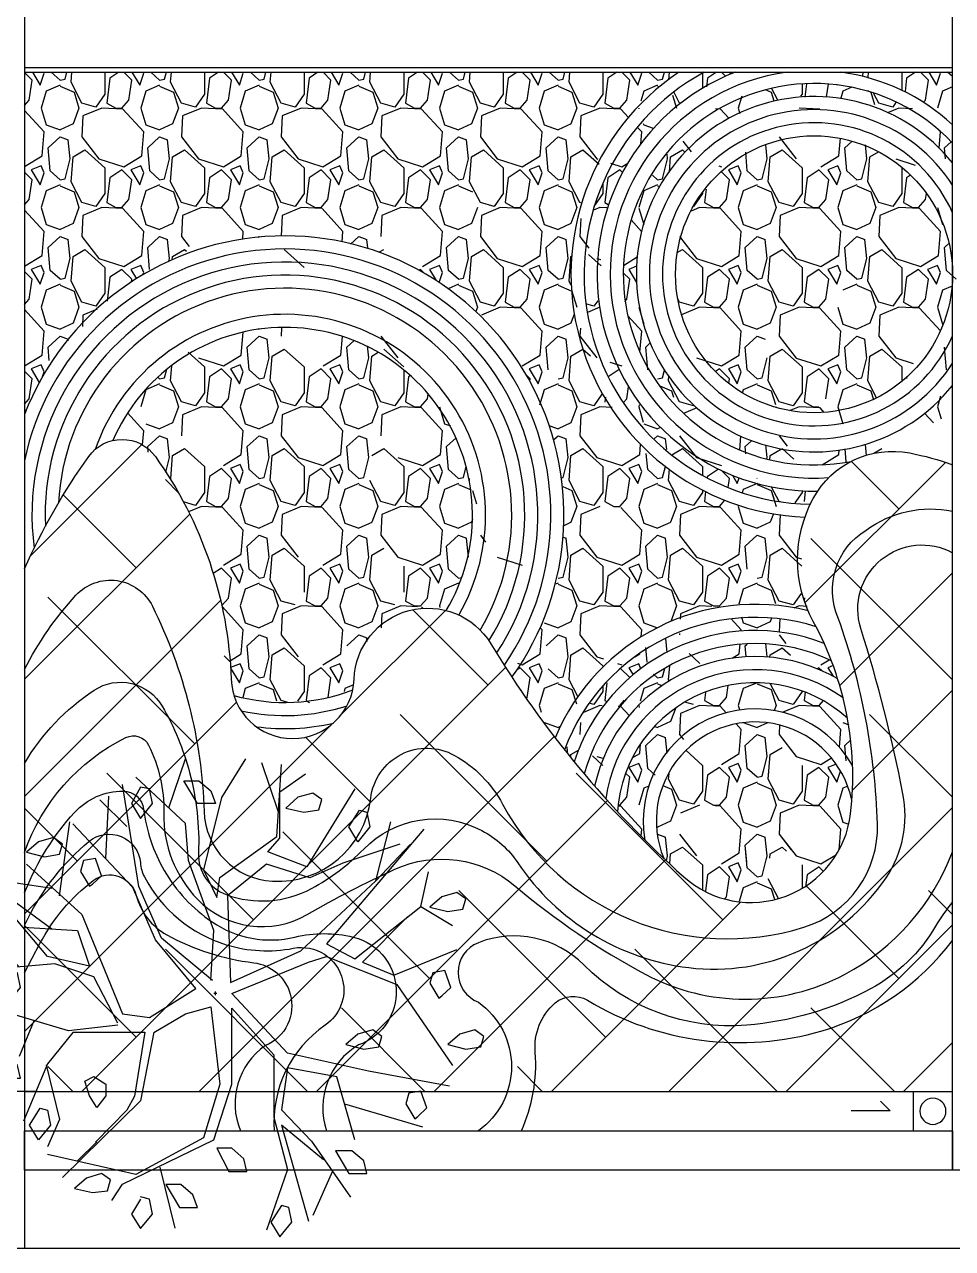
# Model space of a CAD drawing. Header units: millimetres. Extents: x -12551121 to 353735, y 112272 to 285506.
# Drawn here: x 92392 to 95942, y 127251 to 131934 of the extents above; entities that cross this region are included whole.
import ezdxf

# ---------------------------------------------------------------- set-up
doc = ezdxf.new("R2010")
doc.units = ezdxf.units.MM
doc.header["$MEASUREMENT"] = 0
for name, color, linetype in [('+AT9 - Trees', 3, 'Continuous'), ('+AT9-HATCH', 8, 'Continuous'), ('+AT9_Hardscape', 1, 'Continuous'), ('AM-LOW WALL', 2, 'Continuous'), ('AM-SCUPPERDRAIN', 2, 'Continuous'), ('SHEARWALL L9-L28', 4, 'Continuous')]:
    doc.layers.add(name, color=color, linetype=linetype)
pattern_1 = [(138.0127875, (4877885.767554122, 2849010.614566534), (-3428.999999787269, 3048.000000239369), [51.25821599999999, -5074.57254593475]), (94.96974100000003, (4877847.667554122, 2849044.904566534), (381.0000217046887, -4571.999998191078), [87.96070799999997, -8708.107334028597]), (42.51044710000001, (4877840.047554122, 2849132.534566534), (-4190.999998536892, -3810.000001609127), [62.02222800000001, -6140.208419115]), (177.273689, (4877744.797554122, 2849281.124566534), (7619.999999959972, -381.0000007979535), [80.10067799999999, -7929.965613860701]), (202.8336541800001, (4877664.787554122, 2849284.934566534), (4571.999999933318, 1905.000000159514), [78.5450549999999, -7775.971161801595]), (267.273689, (4877592.397554122, 2849254.454566534), (381.0000007979538, 7619.999999959972), [80.10067799999999, -7929.965613860701]), (307.69424047, (4877588.587554122, 2849174.444566534), (-3810.000000285059, 4952.999999780383), [105.929049, -10486.96729713705]), (342.25532837, (4877653.357554122, 2849090.624566534), (8381.999999771828, -2667.000000716895), [100.007928, -9900.78849028575]), (31.42956561999999, (4877748.607554122, 2849060.144566534), (4952.999999733905, 3048.000000432467), [80.37195, -7956.8318548068]), (85.23635830000003, (4877817.187554122, 2849102.054566534), (-381.0000006583865, -4190.999999939927), [91.756992, -4496.0905425]), (132.3974378, (4877824.807554122, 2849193.494566534), (-4191.000000159597, 4571.999999853699), [118.6616879999999, -11747.51587682654]), (48.81407483000002, (4877740.987554122, 2848903.934566534), (2286.000000185877, 2666.999999840026), [40.50068100000002, -4009.584873651603]), (81.46923440000003, (4877767.657554122, 2848934.414566534), (-761.9999991355988, -4953.000000133447), [77.05229699999991, -7628.195849555995]), (134.9999999999999, (4877779.087554122, 2849010.614566534), (-381.0000000000359, 5.062616992290714e-13), [53.881401, -484.9339662642]), (113.19859051, (4877824.807554122, 2849037.284566534), (761.9999998664001, -1905.000000051914), [29.01619799999998, -2872.593355334098]), (201.8014094899999, (4877813.377554122, 2849063.954566534), (1142.999999973432, 381.0000000797221), [41.034843, -2010.7129485]), (300.96375653, (4877775.277554122, 2849048.714566533), (761.9999999581686, -1143.000000027958), [66.64794899999993, -2154.944722936497]), (71.56505118000003, (4877809.567554122, 2848991.564566534), (-380.9999999600627, -762.0000000198875), [48.193071, -1156.6347175242]), (286.389540334, (4877813.377554122, 2849284.934566534), (1143.000000000034, -3810.000000000021), [67.51320000000001, -6683.82400088085]), (340.34617594, (4877832.427554122, 2849220.164566534), (-4190.999999950562, 1524.0000001394), [56.639841, -5607.33235173]), (203.1985905099998, (4877885.767554122, 2848991.564566534), (1905.000000053294, 761.9999998669872), [58.032015, -2843.5775383341]), (253.6104596699999, (4877832.427554122, 2848968.704566534), (1142.999999733436, 3810.00000007984), [67.5132, -6683.824000880999]), (249.44395478, (4877577.157554122, 2849284.934566534), (762.0000000000325, 1904.99999999998), [65.10528000000002, -3190.160146965901]), (204.7751405999998, (4877554.297554122, 2849223.974566534), (4190.99999896909, 1905.000002267536), [54.550818, -5400.539007107999]), (336.80140949, (4877504.767554122, 2848987.754566534), (1905.000000047896, -761.9999998803457), [58.032015, -2843.5775383341]), (287.35402464, (4877558.107554122, 2848964.894566534), (-1524.000000319867, 4952.999999901449), [63.86741099999996, -6322.856397029994]), (339.44395478, (4877504.767554122, 2849174.444566534), (-1904.999999994694, 762.0000000132691), [32.55263999999996, -3222.712786965898]), (11.30993247399999, (4877504.767554122, 2849010.614566534), (1524.000000000055, 381.0000000000601), [19.42719000000001, -1923.299244678901]), (75.96375653199998, (4877523.817554122, 2849014.424566534), (-380.9999999999806, -1142.999999999927), [78.54505499999999, -1492.35818836035]), (96.00900595999998, (4877542.867554122, 2849090.624566534), (381.0000001994029, -3809.999999979806), [72.79005, -7206.20472950055]), (213.69006753, (4877740.987554122, 2849048.714566533), (761.9999999735545, 381.0000000529457), [54.94858199999999, -1318.766453952]), (263.15722659, (4877695.267554122, 2849018.234566534), (-761.9999996609106, -6477.000000039854), [95.93351399999999, -9497.40135975465]), (330.9453958999999, (4877683.837554122, 2848922.984566533), (-2666.999999976037, 1524.000000041954), [39.226236, -3883.4088477165]), (360, (4877718.127554122, 2848903.934566534), (381.0000000000001, 380.9999999999999), [22.86, -358.14]), (30.25643716, (4877554.297554122, 2849098.244566534), (-2667.00000010647, -1523.999999813575), [52.930044, -5240.09111598]), (318.0127875, (4877600.017554122, 2849124.914566534), (3428.999999776531, -3048.000000251301), [102.5164319999999, -5023.314329934745]), (270, (4877676.217554122, 2849056.334566534), (380.9999999999999, -381.0000000000001), [99.06, -281.94]), (235.3048465, (4877676.217554122, 2848957.274566534), (-2666.999997938187, -3810.000001443229), [60.24143400000006, -5963.897508621005]), (164.0546041, (4877641.927554122, 2848907.744566534), (-1524.000000006712, 380.9999999733822), [55.474362, -2718.2475058158]), (117.6459753599999, (4877588.587554122, 2848922.984566533), (-3809.999999494606, 7239.000000266007), [90.32176499999998, -8941.869663440699]), (85.42607874000001, (4877546.677554122, 2849002.994566534), (380.9999999999216, 4952.999999999826), [95.55441899999998, -9459.876968435996])]
pattern_2 = [(138.0127875, (4877885.767554122, 2849010.614566534), (-3428.999999787269, 3048.000000239369), [51.25821599999999, -5074.57254593475]), (94.96974100000003, (4877847.667554122, 2849044.904566533), (381.0000217046887, -4571.999998191078), [87.96070799999997, -8708.107334028597]), (42.51044710000001, (4877840.047554122, 2849132.534566534), (-4190.999998536892, -3810.000001609127), [62.02222800000001, -6140.208419115]), (177.273689, (4877744.797554122, 2849281.124566534), (7619.999999959972, -381.0000007979535), [80.10067799999999, -7929.965613860701]), (202.8336541800001, (4877664.787554122, 2849284.934566534), (4571.999999933318, 1905.000000159514), [78.5450549999999, -7775.971161801595]), (267.273689, (4877592.397554122, 2849254.454566534), (381.0000007979538, 7619.999999959972), [80.10067799999999, -7929.965613860701]), (307.69424047, (4877588.587554122, 2849174.444566534), (-3810.000000285058, 4952.999999780383), [105.929049, -10486.96729713705]), (342.25532837, (4877653.357554122, 2849090.624566534), (8381.999999771828, -2667.000000716895), [100.007928, -9900.78849028575]), (31.42956561999999, (4877748.607554122, 2849060.144566534), (4952.999999733905, 3048.000000432467), [80.37195, -7956.8318548068]), (85.23635830000003, (4877817.187554122, 2849102.054566534), (-381.0000006583865, -4190.999999939926), [91.756992, -4496.0905425]), (132.3974378, (4877824.807554122, 2849193.494566534), (-4191.000000159597, 4571.999999853699), [118.6616879999999, -11747.51587682654]), (48.81407483000002, (4877740.987554122, 2848903.934566534), (2286.000000185877, 2666.999999840026), [40.50068100000002, -4009.584873651603]), (81.46923440000003, (4877767.657554122, 2848934.414566534), (-761.9999991355987, -4953.000000133446), [77.05229699999991, -7628.195849555995]), (134.9999999999999, (4877779.087554122, 2849010.614566534), (-381.0000000000359, 5.062616992290714e-13), [53.881401, -484.9339662642]), (113.19859051, (4877824.807554122, 2849037.284566534), (761.9999998664001, -1905.000000051914), [29.01619799999998, -2872.593355334098]), (201.8014094899999, (4877813.377554122, 2849063.954566534), (1142.999999973433, 381.0000000797221), [41.034843, -2010.7129485]), (300.96375653, (4877775.277554122, 2849048.714566533), (761.9999999581686, -1143.000000027958), [66.64794899999993, -2154.944722936497]), (71.56505118000003, (4877809.567554122, 2848991.564566534), (-380.9999999600627, -762.0000000198875), [48.193071, -1156.6347175242]), (286.389540334, (4877813.377554122, 2849284.934566534), (1143.000000000034, -3810.000000000021), [67.51320000000001, -6683.82400088085]), (340.34617594, (4877832.427554122, 2849220.164566534), (-4190.999999950562, 1524.000000139399), [56.639841, -5607.33235173]), (203.1985905099998, (4877885.767554122, 2848991.564566534), (1905.000000053294, 761.9999998669872), [58.032015, -2843.5775383341]), (253.6104596699999, (4877832.427554122, 2848968.704566534), (1142.999999733436, 3810.00000007984), [67.5132, -6683.824000880999]), (249.44395478, (4877577.157554122, 2849284.934566534), (762.0000000000326, 1904.999999999981), [65.10528000000002, -3190.160146965901]), (204.7751405999998, (4877554.297554122, 2849223.974566534), (4190.999998969089, 1905.000002267535), [54.550818, -5400.539007107999]), (336.80140949, (4877504.767554122, 2848987.754566534), (1905.000000047896, -761.9999998803457), [58.032015, -2843.5775383341]), (287.35402464, (4877558.107554122, 2848964.894566534), (-1524.000000319867, 4952.999999901448), [63.86741099999996, -6322.856397029994]), (339.44395478, (4877504.767554122, 2849174.444566534), (-1904.999999994694, 762.0000000132691), [32.55263999999996, -3222.712786965898]), (11.30993247399999, (4877504.767554122, 2849010.614566534), (1524.000000000055, 381.0000000000601), [19.42719000000001, -1923.299244678901]), (75.96375653199998, (4877523.817554122, 2849014.424566534), (-380.9999999999806, -1142.999999999927), [78.54505499999999, -1492.35818836035]), (96.00900595999998, (4877542.867554122, 2849090.624566534), (381.0000001994028, -3809.999999979806), [72.79005, -7206.20472950055]), (213.69006753, (4877740.987554122, 2849048.714566533), (761.9999999735545, 381.0000000529457), [54.94858199999999, -1318.766453952]), (263.15722659, (4877695.267554122, 2849018.234566534), (-761.9999996609107, -6477.000000039855), [95.93351399999999, -9497.40135975465]), (330.9453958999999, (4877683.837554122, 2848922.984566533), (-2666.999999976037, 1524.000000041954), [39.226236, -3883.4088477165]), (360, (4877718.127554122, 2848903.934566534), (381.0000000000001, 380.9999999999999), [22.86, -358.14]), (30.25643716, (4877554.297554122, 2849098.244566534), (-2667.00000010647, -1523.999999813575), [52.930044, -5240.09111598]), (318.0127875, (4877600.017554122, 2849124.914566534), (3428.999999776531, -3048.000000251301), [102.5164319999999, -5023.314329934745]), (270, (4877676.217554122, 2849056.334566534), (380.9999999999999, -381.0000000000001), [99.06, -281.94]), (235.3048465, (4877676.217554122, 2848957.274566534), (-2666.999997938187, -3810.000001443229), [60.24143400000006, -5963.897508621005]), (164.0546041, (4877641.927554122, 2848907.744566534), (-1524.000000006712, 380.9999999733822), [55.474362, -2718.2475058158]), (117.6459753599999, (4877588.587554122, 2848922.984566533), (-3809.999999494606, 7239.000000266007), [90.32176499999998, -8941.869663440699]), (85.42607874000001, (4877546.677554122, 2849002.994566534), (380.9999999999217, 4952.999999999827), [95.55441899999998, -9459.876968435996])]

# ---------------------------------------------------------------- blocks, each defined once
blk = doc.blocks.new('FT_1')
at = {"color": 0}
blk.add_lwpolyline([(-75, -75), (-75, 74.9999999999709), (75, 74.99999999997817), (75, -75.00000000002183)], close=True, dxfattribs=at)
blk.add_circle((0, 0), 50, dxfattribs=at)
blk = doc.blocks.new('T26')
at = {"color": 0, "linetype": 'Continuous'}
for points in [[(-471.4920729197329, 1882.165936251869), (-304.1884341418045, 2376.472141732185)], [(304.188434141688, 2376.472141732185), (60.83768682833761, 1984.829532774704), (-121.6753736567334, 1250.974935407823), (15.20942170696799, 969.6006338267325), (45.62826512125321, 1174.927826872372), (623.5862899905187, 1589.38456839048), (669.2145551117137, 2319.436810330619)], [(638.7957116976613, 1836.537671130645), (471.4920729196747, 2338.448587464474)], [(-30.4188434141688, 129.2800845102029), (-547.5391814551549, 558.9462477353954), (-775.6805070614209, 1083.671296629866), (-942.9841458394076, 2117.911972711736)], [(-45.62826512131141, 133.0824399369885), (-15.2094217070844, 634.9933562708175), (-273.7695907275775, 1346.033821077101), (-304.1884341418045, 1722.467008327469), (-806.0993504755315, 2190.156725820372)], [(654.0051334047457, 2041.864864176314), (912.5653024250641, 2224.377924661312)], [(-1110.287784617394, 1365.045598210956), (-1079.868941203109, 2000.038954481817)], [(1414.476218758966, 2072.283707590468), (927.7747241322068, 1281.393778821977), (593.1674465762917, 1410.673863332224), (532.3297597479541, 1433.487995892865), (654.0051334047457, 1574.17514668341), (654.0051334047457, 2034.260153322757)], [(-897.3558807180962, 1692.048164913314), (-1171.125471445674, 1962.015400214077)], [(-1916.387135092926, 1308.01026680939), (-1353.638531930745, 798.4946396220039), (-942.9841458394076, -209.1295484724542), (-669.2145551118301, -247.1531027401652), (-197.7224821921554, 49.43062054800976), (-608.3768682834925, 539.9344706015399), (-836.5181938897585, 1072.264230349567), (-1444.895062173135, 1718.664652900727)], [(-1581.779857537011, 988.612410960588), (-1475.313905587362, 1737.676430034582)], [(2114.109617284848, 1665.431676925902), (1125.497206324362, 501.9109163338289), (1414.476218758966, 349.8166992629558), (2083.690773870796, 878.344103584197), (2403.088629719568, 688.226332245642)], [(1627.408122658147, 1140.706628031432), (1779.502339729108, 1737.676430034582)], [(1870.758869971498, 1513.337459855058), (1292.800845102349, 1319.417333089688), (958.1935675464338, 1171.12547144563), (517.1203380408697, 1308.01026680939), (121.6753736566752, 988.612410960588), (152.094217070844, 110.2683073763474), (866.9370373039274, 429.6661632251489), (1627.408122658147, 1140.706628031432), (1977.224821921147, 1513.337459855058)], [(-1657.826966072433, 1060.857164069239), (-2022.853087042458, 1117.892495470805)], [(2083.690773870796, 878.344103584197), (2159.737882406218, 1231.963158273968)], [(-1946.805978507036, 669.2145551117865), (-1399.26679705194, 634.9933562708175), (-1277.591423395323, 273.7695907275338), (-1703.455231193628, 372.6308318235824), (-2129.319038992049, 878.344103584197)], [(-1657.826966072433, 650.2027779779019), (-2068.48135216377, 950.588856692877)], [(1946.805978507036, 775.6805070613627), (1490.523327294388, 315.5955004220159), (1809.92118314316, 182.5130604850274), (2448.716894840822, 444.8755849322624)], [(-1992.434243628348, 266.1648798740061), (-2266.203834355809, 520.9226934676844)], [(2372.6697863054, -942.9841458393639), (1551.361014122725, -790.8899287684908), (730.0522419401677, -608.3768682834489), (167.3036387779866, -3.802355426785653), (942.9841458393494, 315.5955004220159), (1125.497206324362, 372.6308318235824), (1840.340026557446, 87.45417481572076), (2403.088629719568, -733.8545973669243)], [(-988.6124109606026, -304.1884341417317), (-1231.963158273953, 167.3036387779139), (-1627.408122658206, 296.5837232881604), (-2296.622677770036, 239.5483918865939)], [(-15.2094217070844, 0), (0, 0), (0, 19.0117771338555)], [(0, -19.0117771338555), (0, 0), (15.20942170696799, 0)], [(-988.6124109606026, -323.2002112755872), (-1490.523327294504, -380.2355426771537), (-2311.832099477178, -136.8847953638033)], [(-623.5862899905769, -399.2473198110383), (-304.1884341418045, -209.1295484724542), (-45.62826512131141, -136.8847953638033), (45.62826512125321, -923.9723687055084), (-121.6753736567334, -1467.709194733834), (-806.0993504755315, -1840.340026557431), (-1703.455231193628, -1635.012833511762)], [(-1049.45009778894, -2102.702551004666), (-942.9841458394076, -1935.398912226708), (-15.2094217070844, -1486.72097186769), (167.3036387779866, -923.9723687055084), (167.3036387779866, -152.0942170708877), (593.1674465762917, -623.5862899905333), (593.1674465762917, -1258.579646261394), (730.0522419401677, -1787.107050582636), (517.1203380408697, -2403.088629719612)], [(-1840.340026557504, -273.7695907275775), (-1992.434243628348, -642.5980671243888)], [(-775.6805070614209, -399.2473198110383), (-1444.895062173135, -399.2473198110383), (-1703.455231193628, -714.8428202330688), (-1946.805978507036, -1296.603200529105)], [(-623.5862899905769, -395.4449643842672), (-760.4710853543365, -1091.276007483437), (-1551.361014122784, -1870.758869971614)], [(-775.6805070614209, -395.4449643842672), (-714.8428202331415, -395.4449643842672), (-821.3087721826741, -1045.647742362169), (-897.3558807180962, -1186.334893152743), (-1216.753736566869, -1509.535104428331)], [(-1718.66465290077, -726.2498865133675), (-1581.779857537011, -1281.393778822021), (-1703.455231193628, -1558.96572497634)], [(1414.476218758966, -1486.72097186769), (1231.963158273895, -847.9252601700573), (730.0522419401677, -756.6687299275509), (669.2145551117137, -1182.532537725972), (973.4029892535182, -1501.930393574774), (1368.847953637771, -2068.481352163726)], [(-1825.130604850361, -996.2171218141593), (-2098.90019557788, -996.2171218141593)], [(1308.010266809317, -1121.69485089762), (2098.90019557788, -1353.638531930672)], [(1095.078362910193, -1688.245809486587), (669.2145551117137, -1338.429110223587), (942.9841458393494, -2311.832099477106)], [(-1201.544314859784, -1505.732749001545), (-1399.26679705194, -1699.652875766886)], [(-562.7486031621229, -1764.292918022009), (-410.6543860912789, -2384.076852585757)], [(1186.3348931527, -1806.118827716491), (988.6124109604862, -2254.796768075539)], [(-760.4710853543365, -2087.493129297582), (-851.727615596843, -2239.587346368426), (-760.4710853543365, -2387.879208012528), (-638.7957116975449, -2239.587346368426), (-669.2145551118301, -2087.493129297582), (-760.4710853543365, -2064.678996736955)]]:
    blk.add_lwpolyline(points, dxfattribs=at)
for points in [[(0, 1923.991845946366), (-182.5130604850128, 1923.991845946366), (-319.3978558487725, 2155.935526979447), (-167.3036387779284, 2155.935526979447), (-45.62826512131141, 2053.271930456613)], [(-669.2145551118301, 2072.283707590468), (-760.4710853543365, 2091.295484724324), (-851.727615596843, 1923.991845946366), (-760.4710853543365, 1771.897628875522), (-638.7957116975449, 1923.991845946366)], [(988.6124109604862, 2030.457797895971), (836.5181938896421, 1988.631888201489), (714.8428202330833, 1878.363580825127), (897.3558807180962, 1836.537671130645), (1049.45009778894, 1859.351803691272), (1079.868941203051, 1965.817755640848)], [(1444.895062173193, 1536.151592415699), (1353.638531930628, 1688.245809486543), (1460.104483880335, 1855.549448264501), (1536.151592415757, 1836.537671130645), (1566.57043582981, 1688.245809486543)], [(-1642.617544365348, 1577.977502110181), (-1794.711761436192, 1536.151592415699), (-1916.387135092926, 1429.685640466079), (-1733.874074607855, 1384.057375344812), (-1581.779857537011, 1410.673863332224), (-1551.361014122784, 1513.337459855058)], [(-1277.591423395323, 1087.473652056651), (-1247.172579981096, 1106.485429190507), (-1155.916049738531, 1190.137248579485), (-1216.753736566869, 1365.045598210956), (-1338.42911022366, 1346.033821077101), (-1368.847953637713, 1235.76551370071)], [(2448.716894840822, 1022.833609801528), (2296.622677769978, 977.2053446802602), (2174.947304113302, 874.5417481574259), (2357.460364598257, 828.9134830361872), (2509.554581669276, 851.7276155968284), (2539.973425083328, 958.1935675464047)], [(-2342.250942891231, 551.3415368818387), (-2159.737882406334, 551.3415368818387), (-2190.156725820387, 680.6216213920852), (-2311.832099477178, 787.0875733417051), (-2463.926316548022, 787.0875733417051)], [(-2007.643665335316, 205.3271930456685), (-2083.690773870912, 228.141325606266), (-2190.156725820387, 57.03533140156651), (-2098.90019557788, -91.25653024253552), (-1977.224821921205, 57.03533140156651)], [(2387.879208012484, 57.03533140156651), (2327.041521184146, 231.9436810330371), (2205.366147527413, 205.3271930456685), (2174.947304113302, 102.6635965228343), (2266.203834355867, -49.43062054805341), (2296.622677769978, -26.61648798741226)], [(1596.989279244037, -372.6308318236261), (1444.895062173193, -414.4567415181227), (1323.219688516459, -520.922693467699), (1505.732749001472, -566.5509585889668), (1657.826966072316, -543.7368260283256), (1688.245809486602, -437.2708740787493)], [(2479.13573825499, -414.4567415181227), (2357.460364598257, -520.922693467699), (2539.973425083328, -566.5509585889668), (2692.067642154172, -543.7368260283256), (2722.486485568399, -437.2708740787493), (2631.229955325834, -372.6308318236261)], [(-2007.643665335316, -733.8545973669243), (-2129.319038992049, -631.19100084409), (-2296.622677770036, -631.19100084409), (-2159.737882406334, -863.1346818771708), (-1977.224821921205, -863.1346818771708)], [(-1323.219688516518, -893.5535252913251), (-1231.963158273953, -844.1229047432716), (-1110.287784617394, -923.9723687055084), (-1110.287784617394, -1041.845386935427), (-1201.544314859784, -1159.718405165331), (-1277.591423395323, -1041.845386935427)], [(1962.015400214004, -1015.228898948015), (1931.596556799952, -1121.69485089762), (2022.853087042458, -1273.789067968464), (2053.271930456569, -1250.974935407838), (2144.528460699134, -1163.520760592117), (2083.690773870796, -992.4147663873737)], [(-1794.711761436192, -1486.72097186769), (-1885.968291678699, -1338.429110223587), (-1779.50233972905, -1167.323116018859), (-1703.455231193628, -1186.334893152743), (-1673.036387779517, -1338.429110223587)], [(167.3036387779866, -1570.372791256639), (15.20942170696799, -1570.372791256639), (136.8847953637596, -1809.921183143277), (319.3978558488307, -1809.921183143277), (288.9790124346036, -1680.64109863303)], [(1353.638531930628, -1828.932960277132), (1536.151592415757, -1828.932960277132), (1505.732749001472, -1699.652875766886), (1384.057375344739, -1596.989279244051), (1216.753736566927, -1596.989279244051)], [(-1155.916049738531, -1828.932960277132), (-1308.010266809375, -1874.561225398356), (-1429.685640466167, -1981.027177347976), (-1247.172579981096, -2022.853087042458), (-1095.078362910252, -2003.841309908603), (-1064.659519496025, -1893.573002532212)], [(-349.8166992629995, -1939.20126765348), (-501.9109163338435, -1939.20126765348), (-365.0261209701421, -2174.947304113346), (-182.5130604850128, -2174.947304113346), (-228.1413256063825, -2045.6672196031)], [(562.7486031622393, -2323.239165757404), (654.0051334047457, -2471.531027401506), (775.6805070613627, -2323.239165757404), (745.2616636471357, -2174.947304113346), (669.2145551117137, -2152.133171552705)]]:
    blk.add_lwpolyline(points, close=True, dxfattribs=at)

msp = doc.modelspace()

# ---------------------------------------------------------------- hatches: boundary and pattern name
at = {"layer": '+AT9-HATCH'}
h = msp.add_hatch(dxfattribs=at)
h.set_pattern_fill('LINE', color=8, scale=75)
h.set_pattern_definition([(0, (-77530.07611840173, 66999.21764605695), (0, 238.125), [])])
h.paths.add_polyline_path([(95942.21989570426, 133851.464106418), (92392.22133956077, 133851.464106418), (92392.22133956077, 131751.4310300537), (94895.86097777208, 131751.4543571247), (94992.45435363789, 131751.4552571107), (95110.90444850235, 131751.4563607415), (95310.13811296363, 131751.4582170541), (95514.81915036938, 131751.4601241213), (95714.05281483062, 131751.461980434), (95832.50290969509, 131751.4630840647), (95929.0962855609, 131751.4639840507), (95942.2195427297, 131751.4641063235), (95942.2195427297, 133851.464106418)], is_closed=False)
h = msp.add_hatch(dxfattribs=at)
h.set_pattern_fill('GRAVEL', color=252, scale=15, angle=270)
h.set_pattern_definition(pattern_1)
h.paths.add_polyline_path([(94895.8609777721, 131751.4543571247), (92392.22133956077, 131751.4310300537), (92392.22133956077, 130441.3463955952, -1.135218008327905), (94256.86205741199, 129436.9466017157, 0.01800171917500716), (94422.30521602898, 129204.808526725, -0.3720406532598822), (95389.80667086621, 129690.6672737763, -0.1889838867215446), (95377.52316389245, 130049.3939657134, -0.7271296331034477)])
h = msp.add_hatch(dxfattribs=at)
h.set_pattern_fill('GRAVEL', color=252, scale=15, angle=270)
h.set_pattern_definition(pattern_1)
h.paths.add_polyline_path([(94992.45435363786, 131751.4552571107, 0.7710928287941609), (95398.07507742716, 130098.8543850024, -0.01272514987124216), (95409.49344598877, 130121.1259311456, -0.02350326942550984), (95426.3476664966, 130148.8521455905, -0.8364556429919008), (95110.90444850235, 131751.4563607415)])
h = msp.add_hatch(dxfattribs=at)
h.set_pattern_fill('GRAVEL', color=252, scale=15, angle=270)
h.set_pattern_definition(pattern_2)
h.paths.add_polyline_path([(95942.22087013774, 131751.4641063359), (95514.81915036935, 131751.4601241213, -0.1550486151062265), (95942.2208388695, 131550.6295055393)])
h = msp.add_hatch(dxfattribs=at)
h.set_pattern_fill('GRAVEL', color=252, scale=15, angle=270)
h.set_pattern_definition(pattern_1)
h.paths.add_polyline_path([(95554.21353551986, 130262.631698404, -0.09590109369084733), (95680.15991561346, 130299.6019482854, 0.10963694843168), (95942.2195427297, 130476.5799840337), (95942.2195427297, 130552.5354462523, -2.839559736710199), (95942.2195427297, 131404.4053718498), (95942.2195427297, 131480.3608340684, 1.693353343106747), (95554.21353552068, 130262.6316984044)])
h = msp.add_hatch(dxfattribs=at)
h.set_pattern_fill('GRAVEL', color=252, scale=15, angle=270)
h.set_pattern_definition(pattern_2)
h.paths.add_polyline_path([(95942.2198957042, 130978.470409051, 1.000000000000028), (94882.75177190923, 130978.470409051, 0.9999999999999999)])
h = msp.add_hatch(dxfattribs=at)
h.set_pattern_fill('GRAVEL', color=252, scale=15, angle=270)
h.set_pattern_definition(pattern_1)
h.paths.add_polyline_path([(92729.89021364781, 130342.6063405424, -0.3034619545199549), (92892.77461628876, 130281.1442352445, -0.1473952273824799), (93182.75116202098, 129429.1057421926, 0.0670176359360432), (93193.32036810686, 129367.2330472557, 0.1627781191441979), (93647.92535052936, 129388.7821732494, 0.0432613230510742), (93652.86210895775, 129429.1057421926, -0.4800752022190003), (94005.68169565639, 129691.9492467278, 1.065382103481289), (92729.89021364848, 130342.6063405425)])
h = msp.add_hatch(dxfattribs=at)
h.set_pattern_fill('ANSI38', color=62, scale=100)
h.set_pattern_definition([(45, (4874355.908184106, 2835157.776136649), (-224.5064030267288, 224.5064030267288), []), (135, (4874355.908184106, 2835157.776136649), (-673.5192090801864, 224.5064030267289), [793.75, -476.25])])
h.paths.add_polyline_path([(95942.220636298, 130249.520825812, 0.03830883892598395), (95779.09444091472, 130294.6887835425, 0.1691559180754427), (95554.21353551986, 130262.631698404, 0.07647637082957114), (95469.31520116185, 130200.8100524113, 0.04892818412656715), (95426.3476664966, 130148.8521455905, 0.02350326942589908), (95409.49344598877, 130121.1259311456, 0.01272514987279108), (95398.07507742714, 130098.8543850024, 0.02724785762096858), (95377.52316389224, 130049.3939657129, 0.1889838867214648), (95389.8066708662, 129690.6672737763, 0.0228552628014737), (95409.49344598876, 129650.2734367953, -0.004612900885978531), (95420.23728384684, 129630.1293606179, -0.01434001953581693), (95451.23368090321, 129566.2990266355, -0.01452192598732351), (95478.84191138929, 129499.9561875688, -0.01481532248719392), (95502.99054393347, 129430.738469678, -0.01527604518048783), (95523.55244690953, 129358.0009299892, -0.01601189340756216), (95540.29489180713, 129280.5629290182, -0.03697716092227271), (95559.81037240908, 129098.8469792568, -0.02667865513251357), (95557.13470235505, 128966.927564682, -0.01058493371826665), (95552.17665331208, 128914.7806754688, -0.6087947563688798), (94913.81865759478, 128673.6905868219, -0.006574242172387852), (94837.3249444055, 128744.3483134965, -0.006327703313574926), (94765.47873399321, 128814.2334849626, -0.0095597453704447), (94660.3495324349, 128923.2037696404, -0.00420826628126102), (94615.40585138147, 128972.4328267286, -0.004016762417375626), (94573.28607127258, 129020.1210008723, -0.003885478701578883), (94533.27699857426, 129066.8887180717, -0.003790788336684757), (94494.94800605907, 129113.1105923877, -0.003719978604335491), (94458.02052587648, 129159.028957395, -0.003665591242702543), (94422.30521602898, 129204.8085267251, -0.01800171917492305), (94256.86205741196, 129436.9466017157, -0.003403637362542658), (94227.47897578997, 129482.1501582214, -0.003453830841264901), (94198.29448006462, 129528.4249177101, -0.00272790503287448), (94175.69749513714, 129565.2560010522, 0.01094118221872731), (94169.07427441956, 129575.6637962176, 0.04721350058795332), (94135.54852872711, 129616.8709521793, 0.08972906313286706), (94053.53434821693, 129674.7417680823, 0.04518748893067583), (94005.68169565639, 129691.9492467278, 0.4800752022188764), (93652.86210895775, 129429.1057421926, -0.0432613230497396), (93647.92535052936, 129388.7821732494, -0.06913941645606383), (93625.94907754108, 129327.8888460667, -0.09031452088711465), (93573.97238790519, 129261.5430423304, -0.353028162867236), (93278.97744232474, 129247.5597304539, -0.09031452088759995), (93220.95807667509, 129308.6915155459, -0.06913941645500553), (93193.32036810686, 129367.2330472557, -0.0670176359360432), (93182.75116202098, 129429.1057421926, 0.1473952273825765), (92892.77461628875, 130281.1442352445, 0.3034619545198923), (92729.8902136478, 130342.6063405424, 0.1213270612908055), (92663.09837600161, 130308.6853592291, 0.05974241259439587), (92637.94769671818, 130281.1442352445, 0.02167586891716831), (92522.10143661081, 130103.3084896909, 0.01043327992226156), (92471.93031658471, 130014.276846497, 0.009562020532792112), (92429.24701595308, 129930.9055400908, 0.008947780436932302), (92392.22094245898, 129851.4664613792), (92392.22094245898, 129466.5484312277), (92392.22094245898, 129106.9846080483), (92392.22094245898, 128765.8155515731), (92392.22094245898, 128612.4632255854), (92395.79991783349, 128621.263054183, -0.08808076957034952), (92583.53905556517, 128919.3948725524, -0.2114712219739481), (92769.26997402127, 129001.5145925269, -0.378998625979285), (92847.84857405353, 128931.8914854238, 0.1018200803514036), (92926.42717408578, 128698.0275712018, 0.1114284469951762), (93109.90182555825, 128500.6984402848, 0.2124900330217363), (93426.47424158224, 128442.7414779871, -0.1194028663234927), (93649.70882126901, 128442.7414779872, -0.359789724870861), (93814.01032538713, 128223.159016427, -0.3061034520213481), (93669.64094707649, 128030.2466045635, 0.2062077271825128), (93540.11265380058, 127851.4815523318), (94239.37853307168, 127851.4815523318), (94338.84013847083, 127851.4815523318), (95792.21949525071, 127851.48154898), (95942.21949525071, 127851.4815523318), (95942.21949860243, 127701.4815523318), (95942.22021623608, 127551.4795303447)])
h.paths.add_polyline_path([(93540.11265380058, 127851.4815523318, -0.2062077271825128), (93669.64094707649, 128030.2466045635, 0.3061034520215725), (93814.01032538715, 128223.159016427, 0.3597897248707383), (93649.70882126901, 128442.7414779872, 0.1194028663234927), (93426.47424158224, 128442.7414779871, -0.2124900330217363), (93109.90182555825, 128500.6984402848, -0.1114284469954816), (92926.42717408578, 128698.0275712018, -0.1018200803512), (92847.84857405354, 128931.8914854238, 0.3789986259784006), (92769.26997402127, 129001.5145925269, 0.2114712219741461), (92583.53905556517, 128919.3948725524, 0.08808076957034952), (92395.79991783349, 128621.263054183), (92392.22094245898, 128612.4632255854), (92392.21989570426, 128487.2605679843), (92404.75259652392, 128512.3844090481, -0.103375769096639), (92638.92533832535, 128808.7307040425, -0.6076073878212757), (92835.37183840622, 128726.6109840678, 0.1010471087557018), (92851.08930732429, 128672.8176490922, 0.1994796371942985), (93164.19171168612, 128413.7041648449, 0.1228452236795093), (93420.20282642466, 128400.1048610849, -0.4023875497259017), (93609.31071127232, 128277.8950147771, -0.3103389876462027), (93542.77610561588, 128106.2973953606, 0.1781727338826026), (93361.92142683815, 127851.4815523318)])
h.paths.add_polyline_path([(93361.92142683813, 127851.4815523318, -0.1781727338827874), (93542.77610561588, 128106.2973953606, 0.3103389876462027), (93609.31071127232, 128277.8950147771, 0.4023875497259017), (93420.20282642466, 128400.1048610849, -0.1228452236795093), (93164.19171168612, 128413.7041648449, -0.199479637194302), (92851.08930732429, 128672.8176490922, -0.1010471087557018), (92835.37183840622, 128726.6109840678, 0.6076073878212757), (92638.92533832535, 128808.7307040425, 0.1033757690965904), (92404.75259652392, 128512.3844090481), (92392.22094245898, 128487.2626663747), (92392.21989570426, 128305.6756499297), (92451.30687549694, 128417.9492261617, -0.1089822981641227), (92655.3423718999, 128659.4255401941, -0.5377374707416833), (92819.96392684852, 128602.1862544781, 0.2075754725749712), (92936.27354662472, 128451.9350093316, 0.09567822054272694), (93269.09667865097, 128344.6122030949, -0.3029587681761574), (93408.66857216464, 128224.7681749356, -0.3762772237508706), (93314.24729572408, 128027.7030529916, 0.2033645227214948), (93201.20929251418, 127851.4815523318)])
h.paths.add_polyline_path([(93201.20929251416, 127851.4815523318, -0.2033645227215004), (93314.24729572408, 128027.7030529916, 0.3762772237508706), (93408.66857216464, 128224.7681749356, 0.3029587681761574), (93269.09667865097, 128344.6122030949, -0.095678220542832), (92936.27354662472, 128451.9350093316, -0.2075754725749712), (92819.96392684852, 128602.1862544781, 0.5377374707416833), (92655.3423718999, 128659.4255401941, 0.1089822981639218), (92451.30687549694, 128417.9492261617), (92392.22094245898, 128305.677638911), (92392.22094245898, 127851.4815523318)])
h = msp.add_hatch(dxfattribs=at)
h.set_pattern_fill('GRAVEL', color=252, scale=15, angle=270)
h.set_pattern_definition(pattern_1)
h.paths.add_polyline_path([(94458.02052587646, 129159.028957395, 0.003719978603321702), (94494.94800605845, 129113.1105923886, -0.4306982900346502), (95451.2336809032, 129566.2990266355, 0.014340019536325), (95420.23728384865, 129630.1293606145, 0.3989578992422115), (94458.02052587678, 129159.0289573947)])
h = msp.add_hatch(dxfattribs=at)
h.set_pattern_fill('GRAVEL', color=252, scale=15, angle=270)
h.set_pattern_definition(pattern_1)
h.paths.add_polyline_path([(94533.27699857426, 129066.8887180717, 0.003885478701081062), (94573.28607127105, 129020.121000874, -0.5094359075004041), (95502.99054393347, 129430.738469678, 0.01481532248631351), (95478.84191138929, 129499.9561875688, 0.4669755649187212), (94533.27699857525, 129066.8887180705)])
h.paths.add_polyline_path([(95264.05207920703, 128750.5075875341), (95248.19444090326, 128747.0900535167), (95237.41584432093, 128742.4122946683), (95202.13732318529, 128733.218479772), (95150.03128395173, 128730.3977495749), (95124.39073019329, 128732.1562385061), (95087.80359726166, 128739.0938606967), (95074.59628573498, 128742.4794781395), (95056.43653975382, 128751.5900976222), (95045.0638380865, 128774.0841313909), (95043.28109561309, 128784.2341758867), (95033.20661414863, 128827.0276754831), (95026.06561372381, 128843.4621197687), (95016.65040983593, 128893.2876981315), (95029.4441392435, 128937.3816419689), (95050.44330301044, 128965.4025986048), (95063.43465869708, 128991.2470903188), (95074.31073531265, 129011.911100162), (95119.29901723149, 129061.7950647997), (95181.65486321421, 129087.2268243911), (95234.85547267685, 129076.7844531329), (95267.22685701268, 129067.1453397789), (95289.09418645388, 129030.2464262699), (95306.11286201843, 128988.2760924907), (95326.01973070847, 128937.4697603884), (95337.81646218443, 128899.5144362411), (95342.45363728885, 128867.9347776813), (95357.88478184909, 128813.4532452378), (95348.18007598651, 128785.9662638144), (95344.78706166244, 128780.7793582377), (95328.11275058844, 128777.6956665174), (95297.01569419664, 128769.1414603961), (95292.95514787798, 128767.9631393329)])
h = msp.add_hatch(dxfattribs=at)
h.set_pattern_fill('GRAVEL', color=252, scale=15, angle=270)
h.set_pattern_definition(pattern_1)
h.paths.add_polyline_path([(94660.3495324349, 128923.2037696405, 0.009559745370800668), (94765.47873399298, 128814.2334849628, -0.8413599281210951), (95559.81037240908, 129098.8469792568, 0.03697716092215965), (95540.29489180715, 129280.5629290182, 0.6252518228228554)])
h.paths.add_polyline_path([(95264.05207920703, 128750.5075875341), (95248.19444090326, 128747.0900535167), (95237.41584432093, 128742.4122946683), (95202.13732318529, 128733.218479772), (95150.03128395173, 128730.3977495749), (95124.39073019329, 128732.1562385061), (95087.80359726166, 128739.0938606967), (95074.59628573498, 128742.4794781395), (95056.43653975382, 128751.5900976222), (95045.0638380865, 128774.0841313909), (95043.28109561309, 128784.2341758867), (95033.20661414863, 128827.0276754831), (95026.06561372381, 128843.4621197687), (95016.65040983593, 128893.2876981315), (95029.4441392435, 128937.3816419689), (95050.44330301044, 128965.4025986048), (95063.43465869708, 128991.2470903188), (95074.31073531265, 129011.911100162), (95119.29901723149, 129061.7950647997), (95181.65486321421, 129087.2268243911), (95234.85547267685, 129076.7844531329), (95267.22685701268, 129067.1453397789), (95289.09418645388, 129030.2464262699), (95306.11286201843, 128988.2760924907), (95326.01973070847, 128937.4697603884), (95337.81646218443, 128899.5144362411), (95342.45363728885, 128867.9347776813), (95357.88478184909, 128813.4532452378), (95348.18007598651, 128785.9662638144), (95344.78706166244, 128780.7793582377), (95328.11275058844, 128777.6956665174), (95297.01569419664, 128769.1414603961), (95292.95514787798, 128767.9631393329)])
h = msp.add_hatch(dxfattribs=at)
h.set_pattern_fill('GRAVEL', color=252, scale=15, angle=270)
h.set_pattern_definition(pattern_1)
h.paths.add_polyline_path([(94837.32494440551, 128744.3483134965, 0.006574242172183907), (94913.81865759476, 128673.6905868219, 0.6087947563689254), (95552.17665331205, 128914.7806754688, 0.01058493371901951), (95557.13470235506, 128966.9275646819, 1.092723890761611), (94837.3249444075, 128744.3483134945)])

# ---------------------------------------------------------------- linework, layer by layer
at = {"layer": '+AT9_Hardscape'}
msp.add_line((92392.21989570426, 131751.4310300403, -4.978935065014192e-05), (95942.23946195828, 131751.4641065091, -4.978935065014192e-05), dxfattribs=at)
msp.add_lwpolyline([(79617.21949860248, 135701.4795303447), (106492.2188510966, 135701.4795303447), (106492.2188510966, 127251.4687557625), (79617.21949860248, 127251.4687557625)], close=True, dxfattribs=at)
at = {"layer": '+AT9_Hardscape', "elevation": -4.978935065014192e-05}
for points in [[(92392.21989570426, 129851.464106418, -0.05065791386755), (92637.94769671818, 130281.1442352445, -0.5143205385550531), (92892.77461628875, 130281.1442352445, -0.1473952273825318), (93182.75116202098, 129429.1057421926, 0.9652568918888232), (93652.86210895775, 129429.1057421926, -0.7450825159023381), (94175.69749513714, 129565.2560010522, 0.07346482176295678), (94913.81865759476, 128673.6905868219, 0.6087947563688778), (95552.17665331208, 128914.7806754688, 0.1550136394784395), (95409.49344598877, 129650.2734367953, -0.254913668912911), (95409.49344598877, 130121.1259311456, -0.3272721500503304), (95779.09444091472, 130294.6887835425, -0.03830883892594347), (95942.220636298, 130249.520825812, -0.03830866070589805)], [(92392.21989570426, 129466.5463627047, -0.06908837081072129), (92589.13207499337, 129750.4411614212, -0.5258713200452726), (92881.48539164572, 129708.6919062104, -0.107388478563719), (93079.17187007985, 128923.8060449641, 0.3891737554800929), (93340.89649716255, 128656.6105381809, 0.3962506513781188), (93716.77958270305, 128973.9046043493, -0.5345045375381661), (94036.97557268108, 129138.1187516627, -0.1434069066587121), (94220.74071445249, 128951.6388817712, 0.3592343929603666), (95373.95206361942, 128480.5061176721, 0.337205863193218), (95655.16831094169, 128875.7322636176, 0.07844719888625147), (95504.81612607234, 129663.4023655633, -0.3748533809540284), (95612.2220366842, 129999.7780165296, -0.2128906165095293), (95942.21989570426, 130072.1492094323, -0.2128906165095293)], [(92392.21989570426, 129106.9828333284, -0.1140898462359146), (92658.62333013865, 129387.2225043703, -0.4320847594163043), (92919.34233302789, 129325.5699954882, -0.06596272472108694), (93023.78908514281, 129072.2997937105, -0.07470397343204159), (93057.8936475875, 128764.2952203448, 0.3249331435597585), (93164.10076828071, 128605.4968554374, 0.2149867353092288), (93489.66941481995, 128628.5083689811, 0.07607180552117819), (93690.27132895964, 128779.7262029685, -0.3332325589370693), (94142.11314489416, 128850.0841636813, -0.122903781665802), (94279.24799956556, 128726.5106993902, 0.2174788960048935), (94932.9849802689, 128325.9530736743, 0.2814769920643467), (95687.79950434019, 128669.6854637535, 0.2001836814038516), (95752.72610010256, 128990.6838756988, 0.02703340079969088), (95591.28931325235, 129623.9096236225, -0.6730612225108225), (95942.21989570426, 129913.3346229916)], [(92392.21989570426, 128765.8125189039, -0.197322016191248), (92779.85963400782, 129206.0123893406, -0.4119895993792536), (92866.82076753562, 129176.9593537491, -0.1235515353683293), (92924.80243517112, 128918.7721268423, 0.2018051683475602), (93054.8217733016, 128586.8172184742, 0.3433614464946739), (93472.99529123426, 128528.8567508436, -0.0239462415385094), (93809.40893885962, 128702.2425547894, -0.2902739025931093), (94267.99280917019, 128639.0130158819, 0.05352727474290278), (94768.7446880583, 128300.0322234215, 0.2490301093080526), (95529.53699211872, 128300.0322234215, 0.1827846838427611), (95942.21989570426, 128769.5271184522)], [(92392.21989570426, 128612.4606518705), (92395.79991783349, 128621.263054183, -0.08808076957045102), (92583.53905556517, 128919.3948725524, -0.2114712219739629), (92769.26997402127, 129001.5145925269, -0.3789986259791542), (92847.84857405353, 128931.8914854238, 0.1018200803513881), (92926.42717408578, 128698.0275712018, 0.1114284469952802), (93109.90182555825, 128500.6984402848, 0.2124900330218886), (93426.47424158224, 128442.7414779871, -0.1194028663235738), (93649.70882126901, 128442.7414779872, -0.3597897248707104), (93814.01032538715, 128223.159016427, -0.306103452021328), (93669.64094707649, 128030.2466045635, 0.353326862935565), (93547.95714217541, 127701.4642024853)], [(92392.21989570426, 128487.2605679843), (92404.75259652392, 128512.3844090481, -0.1033757690966162), (92638.92533832535, 128808.7307040425, -0.6076073878214944), (92835.37183840622, 128726.6109840678, 0.1010471087558923), (92851.08930732429, 128672.8176490922, 0.1994796371942491), (93164.19171168612, 128413.7041648449, 0.1228452236793364), (93420.20282642466, 128400.1048610849, -0.4023875497255578), (93609.31071127232, 128277.8950147771, -0.3103389876461941), (93542.77610561588, 128106.2973953606, 0.2660367003713633), (93347.29226665436, 127701.4641858056)], [(92392.21989570426, 128305.6756499297), (92451.30687549694, 128417.9492261617, -0.1089822981640415), (92655.3423718999, 128659.4255401941, -0.5377374707416731), (92819.96392684852, 128602.1862544781, 0.2075754725749541), (92936.27354662472, 128451.9350093316, 0.09567822054275855), (93269.09667865097, 128344.6122030949, -0.3029587681759437), (93408.66857216464, 128224.7681749356, -0.376277223750799), (93314.24729572408, 128027.7030529916, 0.3576267600171904), (93218.77524446668, 127701.464175123)], [(95942.21989570426, 128577.0647049098, 0.0406397606519965), (95877.6910835903, 128484.8051821843, -0.1381981432701793), (95628.80521686448, 128244.8970115755, -0.1038548864499536), (95155.08276738881, 128105.897571465, -0.2197280401070801), (94532.26734942573, 128336.1699313942, 0.2976465476610886), (94128.43140912618, 128421.4553323603, 0.6843818260847997), (94128.43140912618, 128194.0266850041, -0.5142818913955683), (94128.43140912618, 127701.4642507356)], [(94292.90606796536, 127701.4642644071, 0.1243944915290743), (94346.25660510713, 128000.8538367951, -0.2458972471586545), (94422.7260177003, 128191.0653958536, -0.3233214993267414), (94545.88262655123, 128201.0498347575, 0.2107745018526123), (95443.08479187827, 128084.6059571601, 0.1606179810585618), (95942.21989570426, 128429.6993644828)]]:
    msp.add_lwpolyline(points, format="xyb", dxfattribs=at)
at = {"layer": '+AT9_Hardscape'}
msp.add_circle((95412.48583380671, 130978.470409051, -4.978935065014192e-05), 529.7340618974849, dxfattribs=at)
for centre, radius, start, end in [((95412.48583380671, 130978.470409051, -4.978935065014192e-05), 929.7340618974849, 123.7568402751581, 267.8448828046488), ((95412.48583380671, 130978.470409051, -4.978935065014192e-05), 879.7340618974849, 118.519171286222, 269.061406752249), ((95412.48583380671, 130978.470409051, -4.978935065014192e-05), 829.7340618974849, 111.3133019223589, 270.9572482263259), ((95412.48583380671, 130978.470409051, -4.978935065014192e-05), 829.7340618974849, 111.3133019223589, 270.9572482263259), ((95412.48583380671, 130978.470409051, -4.978935065014192e-05), 779.7340618974849, 97.54239619763071, 274.1795948853446), ((95412.48583380671, 130978.470409051, -4.978935065014192e-05), 779.7340618974849, 47.20485925728238, 82.45867148215396), ((95412.48583380671, 130978.470409051, -4.978935065014192e-05), 729.7340618974849, 43.4539359077073, 281.1990618999167), ((95412.48583380671, 130978.470409051, -4.978935065014192e-05), 679.7340618974849, 38.80114322674324, 321.1988567732567), ((95412.48583380671, 130978.470409051, -4.978935065014192e-05), 629.7340618974849, 32.73264790348488, 327.267352096514), ((95412.48583380671, 130978.470409051, -4.978935065014192e-05), 579.7340618974849, 23.97066862317284, 336.0293313768285), ((93388.40393298006, 130057.7049885073, -4.978935065014192e-05), 1067.501985320864, 324.4434913716032, 158.9379447511589), ((93388.40393298006, 130057.7049885073, -4.978935065014192e-05), 1017.501985320864, 325.5522293790996, 168.250919535641), ((93388.40393298006, 130057.7049885073, -4.978935065014192e-05), 967.5019853208644, 326.8345611936562, 187.5307685972856), ((93388.40393298006, 130057.7049885073, -4.978935065014192e-05), 917.5019853208644, 328.3058782944182, 182.7129960976739), ((93388.40393298006, 130057.7049885073, -4.978935065014192e-05), 867.5019853208644, 329.4583300043244, 176.9866431044414), ((93388.40393298006, 130057.7049885073, -4.978935065014192e-05), 767.5019853208644, 330.0678835823824, 160.9126410352696), ((93388.40393298006, 130057.7049885073, -4.978935065014192e-05), 717.5019853208644, 329.3519760950319, 156.6046156627762), ((95187.34843825459, 128887.5938262533, -4.978935065014192e-05), 828.2006387758328, 75.8503399985212, 157.47932849877), ((95187.34843825459, 128887.5938262533, -4.978935065014192e-05), 778.2006387758328, 72.58648859903522, 159.5861630180578), ((95187.34843825459, 128887.5938262533, -4.978935065014192e-05), 728.2006387758328, 68.75357674714185, 161.9594248712451), ((95187.34843825459, 128887.5938262533, -4.978935065014192e-05), 678.2006387758328, 64.54486609568019, 164.6705671025079), ((95187.34843825459, 128887.5938262533, -4.978935065014192e-05), 628.2006387758328, 59.83749223350581, 167.8211997652645), ((95187.34843825459, 128887.5938262533, -4.978935065014192e-05), 578.2006387758328, 54.44628102166734, 171.5625654742832), ((93388.40393298006, 130057.7049885073, -4.978935065014192e-05), 717.5019853208644, 254.2230743147584, 291.2047169285335), ((95187.34843825459, 128887.5938262533, -4.978935065014192e-05), 528.2006387758328, 48.07130219599101, 176.1343322025415), ((93388.40393298006, 130057.7049885073, -4.978935065014192e-05), 767.5019853208644, 257.3984329705528, 288.0293582727385), ((95187.34843825459, 128887.5938262533, -4.978935065014192e-05), 428.2006387758328, 29.56106279478488, 189.8647123915192), ((93388.40393298006, 130057.7049885073, -4.978935065014192e-05), 817.5019853208644, 262.3076014962529, 283.1201897470384), ((95187.34843825459, 128887.5938262533, -4.978935065014192e-05), 378.2006387758328, 12.10865559952765, 202.2566070453058)]:
    msp.add_arc(centre, radius, start, end, dxfattribs=at)
at = {"layer": 'AM-LOW WALL', "elevation": -4.978935065014192e-05}
msp.add_lwpolyline([(92392.21914562787, 127551.468756127), (92392.21914562787, 127701.468756127), (95942.21914562787, 127701.4690512105), (95942.21914562787, 127551.4690512105)], close=True, dxfattribs=at)
at = {"layer": 'AM-LOW WALL'}
msp.add_lwpolyline([(92392.21949860243, 127551.4812572482), (92392.21949860243, 127701.4812572482), (95942.21949860243, 127701.4815523318), (95942.21949860243, 127551.4815523318)], close=True, dxfattribs=at)
at = {"layer": 'AM-SCUPPERDRAIN', "color": 9, "elevation": -4.978935065014192e-05}
for points in [[(95792.21914227615, 127851.4690512105), (92392.21914562787, 127851.4690512105)], [(95666.56360686565, 127815.4146877995), (95704.06360770378, 127777.9146886377), (95554.06360770378, 127777.9146852854)]]:
    msp.add_lwpolyline(points, dxfattribs=at)
at = {"layer": 'AM-SCUPPERDRAIN', "color": 9}
for points in [[(95792.21949525071, 127851.4815523318), (92392.21949860243, 127851.4815523318)], [(95666.5639598402, 127815.4271889207), (95704.06396067834, 127777.9271897589), (95554.06396067834, 127777.9271864066)]]:
    msp.add_lwpolyline(points, dxfattribs=at)
at = {"layer": 'SHEARWALL L9-L28', "color": 1}
for p, q in [((92392.220942459, 135726.6782181206), (92392.22094245898, 127251.4795303447)), ((92392.22136898768, 135726.6889927027, 4.978935065014192e-05), (92392.22136898767, 127251.4903049268, 4.978935065014192e-05)), ((92392.22179551637, 135726.6997672848, 9.957870130028384e-05), (92392.22179551635, 127251.5010795089, 9.957870130028384e-05)), ((92392.22222204505, 135726.7105418669, 0.0001493680519504258), (92392.22222204503, 127251.511854091, 0.0001493680519504258)), ((92392.22264857373, 135726.721316449, 0.0001991574026005677), (92392.22264857372, 127251.5226286731, 0.0001991574026005677)), ((92392.22307510242, 135726.7320910311, 0.0002489467532507096), (92392.2230751024, 127251.5334032552, 0.0002489467532507096)), ((92392.2235016311, 135726.7428656132, 0.0002987361039008515), (92392.22350163109, 127251.5441778373, 0.0002987361039008515)), ((92392.22392815979, 135726.7536401953, 0.0003485254545509934), (92392.22392815977, 127251.5549524194, 0.0003485254545509934)), ((92392.22435468847, 135726.7644147774, 0.0003983148052011353), (92392.22435468846, 127251.5657270015, 0.0003983148052011353)), ((92392.22478121716, 135726.7751893595, 0.0004481041558512773), (92392.22478121714, 127251.5765015836, 0.0004481041558512773)), ((92392.22520774584, 135726.7859639416, 0.0004978935065014192), (92392.22520774583, 127251.5872761657, 0.0004978935065014192)), ((92392.22563427452, 135726.7967385237, 0.0005476828571515611), (92392.22563427451, 127251.5980507478, 0.0005476828571515611)), ((92392.22606080321, 135726.8075131058, 0.000597472207801703), (92392.2260608032, 127251.6088253299, 0.000597472207801703)), ((92392.22648733189, 135726.8182876879, 0.0006472615584518449), (92392.22648733188, 127251.619599912, 0.0006472615584518449)), ((95942.22021623608, 127551.4795303447, -4.978935065014192e-05), (95942.22119709048, 133851.468756127, -4.978935065014192e-05)), ((95942.22064276476, 127551.4903049268), (95942.22162361916, 133851.4795307091)), ((96142.22021623608, 127551.4795303447, -4.978935065014192e-05), (95942.22021623608, 127551.4795303447, -4.978935065014192e-05)), ((96142.22064276476, 127551.4903049268), (95942.22064276476, 127551.4903049268))]:
    msp.add_line(p, q, dxfattribs=at)

# ---------------------------------------------------------------- block references
at = {"layer": '+AT9 - Trees', "xscale": 0.3771374090153927, "yscale": 0.3771374090153927, "zscale": 0.3771374090153927}
msp.add_blockref('T26', (93122.64816316075, 128228.0614539957), dxfattribs=at)
at = {"layer": 'AM-SCUPPERDRAIN', "color": 9, "xscale": -1, "rotation": 1.28026188226471e-06}
for p in [(95867.21914395201, 127776.4690495347, -4.978935065014192e-05), (95867.21949692657, 127776.4815506559)]:
    msp.add_blockref('FT_1', p, dxfattribs=at)

doc.saveas('drawing.dxf')
